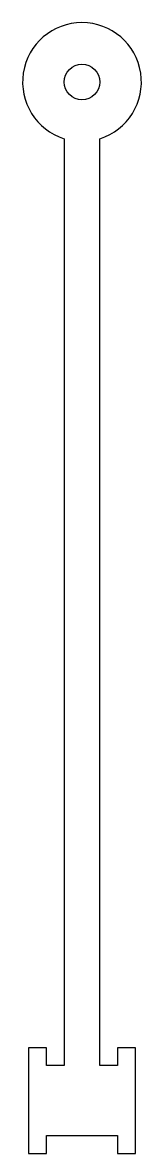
# Model space of a CAD drawing. Header units: millimetres. Extents: x 5 to 25, y -30 to 161.
import ezdxf

# ---------------------------------------------------------------- set-up
doc = ezdxf.new("R2010")
doc.units = ezdxf.units.MM
doc.layers.get('0').update_dxf_attribs({"linetype": 'CONTINUOUS'})

msp = doc.modelspace()

# ---------------------------------------------------------------- linework, layer by layer
msp.add_lwpolyline([(12.31, 141.04), (12.31, -15), (9.31, -15), (9.31, -12), (6.31, -12), (6.31, -29.8), (9.31, -29.8), (9.31, -26.8), (21.31, -26.8), (21.31, -29.8), (24.31, -29.8), (24.31, -12), (21.31, -12), (21.31, -15), (18.31, -15), (18.31, 141.04, 6.513131)], format="xyb", close=True)
msp.add_circle((15.31, 150.58), 3)

doc.saveas('drawing.dxf')
